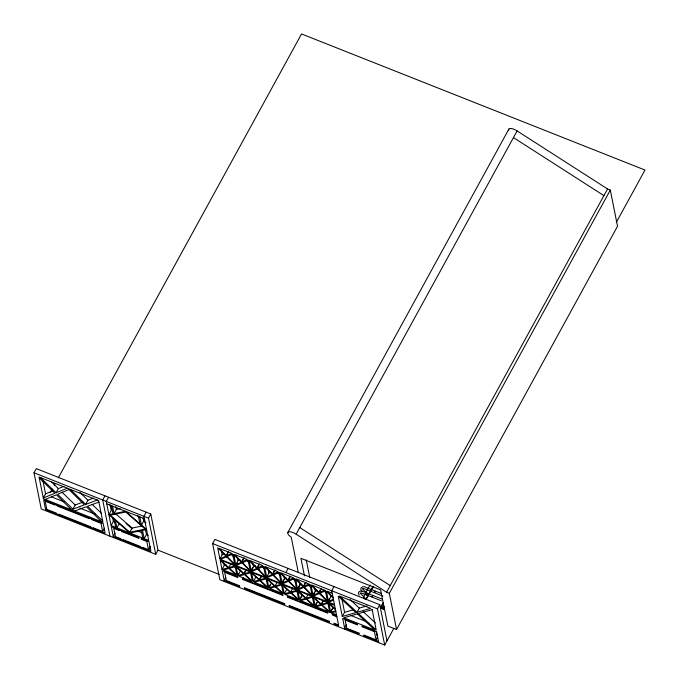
<?xml version="1.0" encoding="UTF-8"?>
<svg xmlns="http://www.w3.org/2000/svg" width="679" height="679" viewBox="0 0 679 679"><rect width="100%" height="100%" fill="white"/><g stroke="black" fill="none" stroke-linecap="round" stroke-linejoin="round"><path stroke-width="1.02" d="M372.881 595.856C372.822 594.371 371.396 597.851 372.457 596.9M375.224 591.698C375.411 589.652 373.671 593.887 374.961 592.36M365.642 593.862L366.278 595.025L367.738 594.694M34.018 472.788L36.293 468.629L150.78 513.995L158.003 550.168L155.729 554.327L41.241 508.961L34.018 472.788L148.497 518.153L155.729 554.327M53.285 490.688L45.552 493.837L43.269 497.996L54.872 493.268L39.221 477.753M50.136 492.733L52.173 489.016M54.21 485.307L55.228 483.448M58.284 477.872L301.535 33.95L644.982 170.039L616.294 222.389M45.586 509.573L43.66 499.922L103.191 523.517L105.118 533.159L45.586 509.573L46.495 507.909M40.451 477.558L56.085 492.776L58.36 488.617L63.979 486.334M72.908 509.148L84.451 504.836L68.986 489.542L57.63 494.278L72.908 509.148L75.182 504.998L82.88 502.121M70.217 489.355L85.664 504.387L87.939 500.228L93.727 498.063M104.982 495.848L102.707 500.007L109.939 536.181M108.555 497.266L106.28 501.425L111.093 525.538L148.743 540.45L143.923 516.337L146.197 512.178M115.668 527.354L114.03 519.138L108.929 514.682L111.203 510.532L110.023 504.607M93.21 528.44L93.065 527.719L102.682 531.53L104.507 528.203M145.416 529.348L146.435 534.483L144.16 538.642L142.522 530.426L146.571 529.603L125.581 511.295L114.072 513.638L116.347 509.479L115.786 506.67M111.093 525.538L113.376 521.379L112.587 517.432M119.181 523.679L116.907 527.838L115.405 520.335L129.918 532.998L141.3 530.672L142.785 538.091M115.082 533.049L113.266 536.376L150.908 551.314L148.981 541.655L141.198 538.574L141.342 539.296L146.834 541.477L148.472 549.676L142.98 547.495L143.125 548.225M129.816 532.234L145.196 529.06L125.725 512.017L110.304 515.234L129.816 532.234L132.091 528.075L142.352 525.962M143.125 517.907L143.744 520.988L141.461 525.147L139.823 516.931M148.497 518.153L150.78 513.995M148.472 549.676L150.297 546.349M148.616 550.397L150.441 547.07M393.812 628.423L384.696 645.05L219.835 579.73L212.612 543.556L214.887 539.398L379.748 604.717L386.971 640.891M219.886 558.876L225.912 556.076L217.67 547.783L219.886 558.876L222.169 554.718L223.883 553.92M226.362 555.244L227.728 552.748M226.396 555.846L231.751 553.36L219.045 548.326L226.396 555.846L228.679 551.688M222.008 569.486L220.183 560.353L228.186 567.763L222.008 569.486L224.291 565.327L223.883 563.298M228.747 567.602L235.036 565.845L220.616 560.133L228.747 567.602L230.571 564.274M225.547 577.846L224.18 580.333L239.712 586.495L239.568 585.773L226.319 580.52L224.681 572.321L237.93 577.566L237.786 576.844L222.254 570.691L224.418 581.547M243.184 558.876L241.368 562.204L233.729 554.505L235.783 564.792L238.057 560.633L239.925 559.776M235.927 565.531L242.038 562.874L250.347 571.243L235.927 565.531L237.294 563.035M241.851 561.974L247.207 559.488L234.501 554.446L241.851 561.974L244.134 557.815M237.463 575.605L238.371 573.95M237.913 575.486L236.224 567.024L243.642 573.882L237.913 575.486L240.196 571.328L239.823 569.443M244.101 573.051L245.009 571.387M244.202 573.73L250.492 571.973L236.071 566.261L244.202 573.73L246.027 570.402M242.726 579.467L242.573 578.746L282.888 594.719L283.033 595.441L242.726 579.467L243.634 577.804M250.797 571.124L252.622 567.797M248.141 560.217L250.195 570.504L242.53 562.662L248.141 560.217L249.185 560.633L251.238 570.92L253.513 566.761L255.372 565.896M251.383 571.65L257.494 569.002L265.803 577.371L251.383 571.65L252.291 569.995M257.731 566.659L258.64 564.996M257.307 568.094L262.663 565.607L249.957 560.574L257.307 568.094L259.59 563.935M253.369 581.606L251.671 573.084L259.123 580.002L253.369 581.606L255.652 577.447M259.582 579.17L260.948 576.675M259.658 579.849L265.947 578.092L251.527 572.38L259.658 579.849L261.483 576.522M287.879 532.387L508.86 129.12M266.694 577.04L272.279 574.451L264.64 566.753L266.694 577.04L268.969 572.889L270.828 572.024M272.729 573.619L274.095 571.124M272.763 574.222L278.118 571.735L265.413 566.693L272.763 574.222L275.046 570.063M298.285 572.431L291.24 537.182L289.534 535.875A6.603 2.546 28.7 0 1 288.728 531.861A6.603 2.546 28.7 0 1 296.129 534.203L517.101 130.928L607.561 188.974L610.302 190.061L617.534 226.234L396.553 629.509L387.853 626.063L380.63 589.89L300.95 558.316L304.455 575.885M269.283 586.198L270.2 584.534M268.825 587.734L267.127 579.212L274.579 586.121L268.825 587.734L271.108 583.575M275.114 585.977L281.403 584.22L266.983 578.508L275.114 585.977L276.939 582.65M285.876 572.584L288.159 568.433M282.167 582.54L283.533 580.044M282.15 583.168L287.735 580.57L280.096 572.881L282.15 583.168L284.425 579.009L286.283 578.143M282.294 583.906L288.405 581.249L296.715 589.618L282.294 583.906L283.661 581.411M288.185 579.739L289.551 577.243M288.219 580.341L293.574 577.854L280.868 572.821L288.219 580.341L290.502 576.191M284.28 593.853L282.583 585.357L290.026 592.249L284.28 593.853L286.563 589.695M290.57 592.096L296.859 590.348L282.439 584.627L290.57 592.096L292.844 587.938M297.623 588.659L298.989 586.164M305.007 583.371L303.182 586.698L295.543 579L297.606 589.287L299.88 585.137L301.739 584.271M297.75 590.026L303.853 587.369L312.162 595.738L297.75 590.026L299.116 587.53M303.674 586.469L309.03 583.982L296.324 578.949L303.674 586.469L305.957 582.31M299.745 599.277L301.111 596.782M299.736 599.981L298.039 591.485L305.482 598.377L299.736 599.981L302.019 595.822L301.637 593.93M306.025 598.224L312.315 596.468L297.894 590.755L306.025 598.224L308.3 594.066M312.62 595.619L314.445 592.292M320.004 590.323L318.638 592.818L310.999 585.128L313.061 595.415L315.336 591.256L317.195 590.39M313.206 596.154L319.308 593.497L327.618 601.866L313.206 596.154L314.114 594.49M319.232 592.546L324.486 590.102L311.78 585.069L319.232 592.546L321.507 588.387M314.742 606.228L316.567 602.901M315.192 606.101L313.494 597.605L320.938 604.497L315.192 606.101L317.475 601.942M321.388 603.665L322.754 601.17M321.481 604.344L327.77 602.596L313.35 596.883L321.481 604.344L323.756 600.194M333.949 586.571L331.675 590.73L338.66 625.699L334.127 623.908L333.983 623.178L338.515 624.977M328.449 600.516L329.366 598.853M333.406 599.413L328.441 601.187L330.724 597.028L330.121 594.049M330.198 612.356L332.014 609.029M335.689 610.82L330.648 612.229L332.931 608.07M342.301 616.481L338.252 596.23L355.974 612.577L342.301 616.481L344.576 612.322L341.749 598.148M346.434 624.731L344.618 628.058L359.267 633.863L359.123 633.142L346.757 628.245L345.119 620.046L357.485 624.943L357.341 624.222L342.683 618.416L344.856 629.263M363.426 597.087L370.013 585.069M357.061 612.263L370.624 608.384L339.483 596.043L357.061 612.263L359.335 608.104L367.084 605.889M365.896 599.192L372.992 586.249M367.059 598.063L368.069 596.213M369.588 593.438L373.136 586.97M384.696 645.05L377.465 608.876L379.748 604.717M296.129 534.203L386.58 592.249L607.561 188.974M384.577 606.593L383.711 609.165L380.732 607.985L380.588 607.264L383.126 602.638M380.52 607.968L380.342 607.102L383.677 608.376L383.958 609.326L380.52 607.968L382.039 605.193M396.553 629.509L389.33 593.336L610.302 190.061M378.5 641.485L363.851 635.68L363.706 634.958L376.064 639.856L377.431 637.36L376.208 631.207M365.2 599.234C363.986 595.093 355.991 591.384 362.976 593.514L381.36 600.796M384 606.686C382.243 608.053 381.072 604.531 383.508 605.337M235.783 564.792L241.368 562.204M251.238 570.92L256.823 568.323L249.185 560.633M297.606 589.287L303.182 586.698M313.061 595.415L318.638 592.818M333.559 600.143L328.661 602.273L334.433 604.565M45.247 499.447L56.408 494.796L71.651 509.912M56.085 492.776L67.314 488.201M85.664 504.387L97.233 500.058M74.554 511.058L86.352 506.712L101.57 521.761M98.905 502.095L87.583 506.262L102.673 520.946M331.573 612.899L335.833 611.541M344.576 612.322L353.369 609.81M224.291 565.327L226.056 564.835M116.347 509.479L120.183 508.698M108.929 514.682L112.977 513.859L111.331 505.643M366.244 593.454C370.938 594.974 356.73 585.985 365.37 589.143L382.837 596.069M363.851 597.817L365.175 598.199M386.58 592.249L389.33 593.336M381.632 593.616L365.973 587.411C362.866 584.95 358.385 588.668 362.23 591.341M382.005 599.073L363.579 591.774C361.084 589.737 356.246 592.147 359.276 595.11M380.588 607.264L383.567 608.443M212.612 543.556L377.465 608.876M106.756 503.835L144.406 518.748M332.158 593.14L327.236 591.197L332.973 597.231M225.632 556.39L227.558 557.153M241.087 562.518L243.014 563.273M256.543 568.637L259.429 569.783M287.455 580.885L289.381 581.648M302.91 587.012L304.837 587.776M318.366 593.132L321.252 594.278M334.586 605.295L328.806 603.003L335.324 608.987M51.434 496.841L64.149 501.874M79.723 508.045L95.162 514.164M113.376 521.379L115.201 522.109M137.71 531.02L142.31 532.845M146.435 534.483L148.268 535.205M350.967 615.522L366.533 621.692M336.495 614.851L316.117 606.771L321.642 605.159L328.823 611.804M336.733 616.057L332.201 614.257L332.303 614.962L336.877 616.778M158.003 550.168L219.156 574.4M513.46 137.582L603.911 195.628M299.77 527.549L390.221 585.595M115.702 513.791L132.091 528.075M137.43 515.48L139.025 516.872M143.744 520.988L145.934 522.898M126.09 523.509L132.193 528.839M335.468 609.708L328.95 603.724L330.648 612.229M311.975 597.444L313.46 598.802M296.528 591.316L298.005 592.682M250.152 572.94L251.637 574.307M234.713 566.829L236.19 568.196M350.169 599.642L359.335 608.104M363.061 611.541L375.385 622.906M79.85 492.351L87.939 500.228M92.123 504.302L101.179 513.12M51.663 482.098L58.36 488.617M62.095 492.25L75.182 504.998M324.435 591.333L325.937 592.835M333.117 597.961L326.455 591.248L328.441 601.187M308.716 585.137L310.812 587.276M293.26 579.017L296.052 581.869M277.804 572.889L279.901 575.028M262.357 566.77L264.445 568.909M246.901 560.642L248.989 562.781M231.446 554.522L234.23 557.374M378.738 642.69L376.573 631.843L361.915 626.03L362.068 626.759L374.426 631.657L376.064 639.856M314.716 588.167L315.336 591.256M306.246 559.929L309.751 577.498M299.261 582.047L299.88 585.137M283.805 575.919L284.425 579.009M268.358 569.8L268.969 572.889M252.902 563.672L253.513 566.761M237.446 557.552L238.057 560.633M221.362 550.686L222.169 554.718M138.448 516.388L139.933 523.806M140.833 547.316L140.689 546.587L123.196 539.661L123.34 540.382M121.414 530.732L121.558 531.462L139.051 538.388L138.906 537.666L111.339 526.743L113.503 537.598M119.122 529.832L119.266 530.554L113.775 528.372L115.413 536.571L120.904 538.753L121.049 539.474M112.57 506.135L114.072 513.638M102.682 531.53L101.044 523.331L91.427 519.52L91.283 518.798M88.991 517.89L89.136 518.612L57.265 505.982L57.121 505.261M90.918 527.532L90.774 526.811L58.903 514.181L59.048 514.903M54.829 504.353L54.974 505.074L45.17 501.195L46.809 509.394L56.612 513.273L56.756 513.995M42.921 480.681L45.552 493.837M508.707 130.045A6.603 2.546 28.7 0 1 511.16 128.526A6.603 2.546 28.7 0 1 517.101 130.928M226.582 556.755L220.471 559.403L234.892 565.115L226.582 556.755M232.685 554.098L227.075 556.534L234.739 564.385L232.685 554.098M263.596 566.345L257.986 568.781L265.65 576.632L263.596 566.345M272.95 575.121L266.839 577.778L281.259 583.49L272.95 575.121M279.052 572.465L273.442 574.909L281.106 582.752L279.052 572.465M294.508 578.593L288.898 581.029L296.562 588.88L294.508 578.593M309.964 584.712L304.353 587.157L312.017 594.999L309.964 584.712M325.419 590.84L319.911 593.234L327.397 600.745L325.419 590.84M244.347 574.527L238.838 576.157L251.544 581.19L244.347 574.527M250.627 572.677L244.898 574.366L252.333 581.199L250.627 572.677M259.819 580.647L254.294 582.276L267 587.31L259.819 580.647M266.083 578.797L260.354 580.486L267.789 587.318L266.083 578.797M275.284 586.783L269.75 588.404L282.456 593.438L275.284 586.783M281.547 584.95L275.818 586.622L283.245 593.446L281.547 584.95M290.731 592.911L285.205 594.524L297.911 599.557L290.731 592.911M297.003 591.069L291.274 592.75L298.701 599.565L297.003 591.069M306.187 599.031L300.661 600.652L313.367 605.685L306.187 599.031M312.459 597.197L306.73 598.87L314.156 605.693L312.459 597.197M327.915 603.317L322.186 604.997L329.612 611.813L327.915 603.317M228.916 568.425L223.383 570.029L236.088 575.062L228.916 568.425M235.189 566.609L229.468 568.264L236.878 575.071L235.189 566.609M357.383 613.875L343.82 617.754L374.961 630.087L357.383 613.875M372.143 609.657L358.47 613.561L376.191 629.908L372.143 609.657M98.608 500.601L39.076 477.014L43.414 498.717L102.945 522.312L98.608 500.601M327.66 612.458L287.361 596.493L287.514 597.214L327.804 613.179L327.66 612.458M284.671 603.639L244.364 587.666L244.508 588.387L284.815 604.361L284.671 603.639M329.451 621.387L289.152 605.413L289.296 606.135L329.595 622.108L329.451 621.387"/></g></svg>
